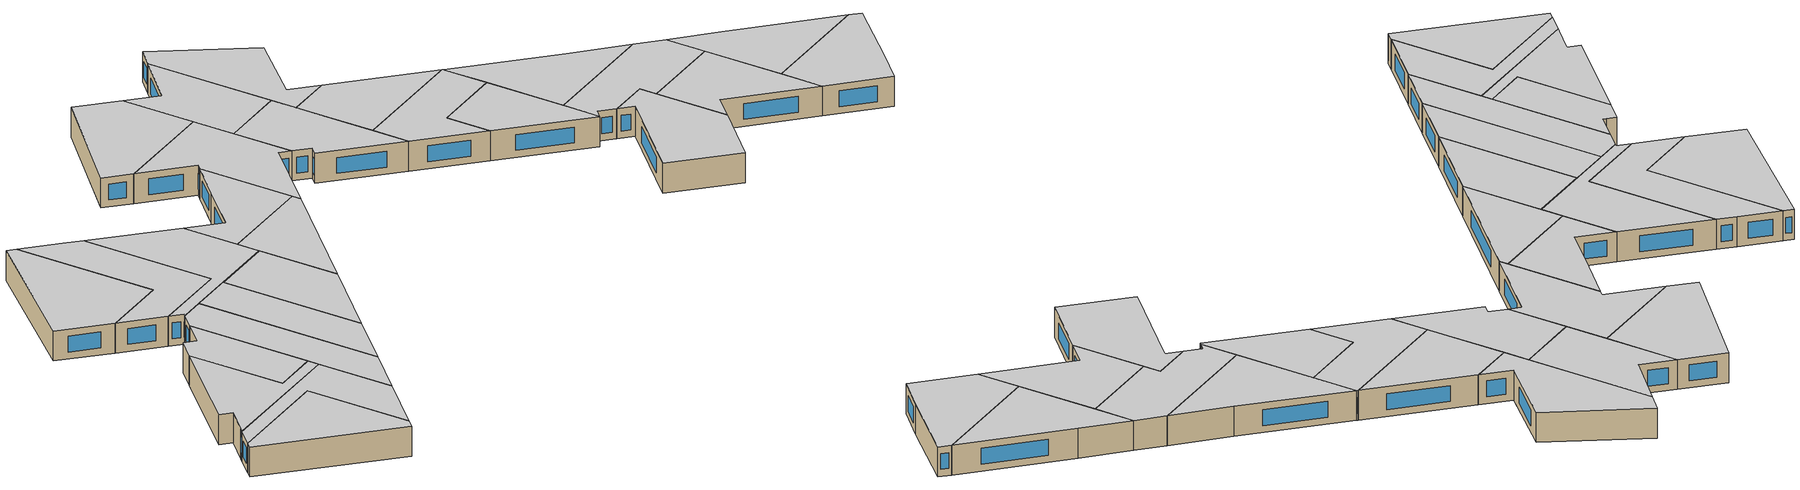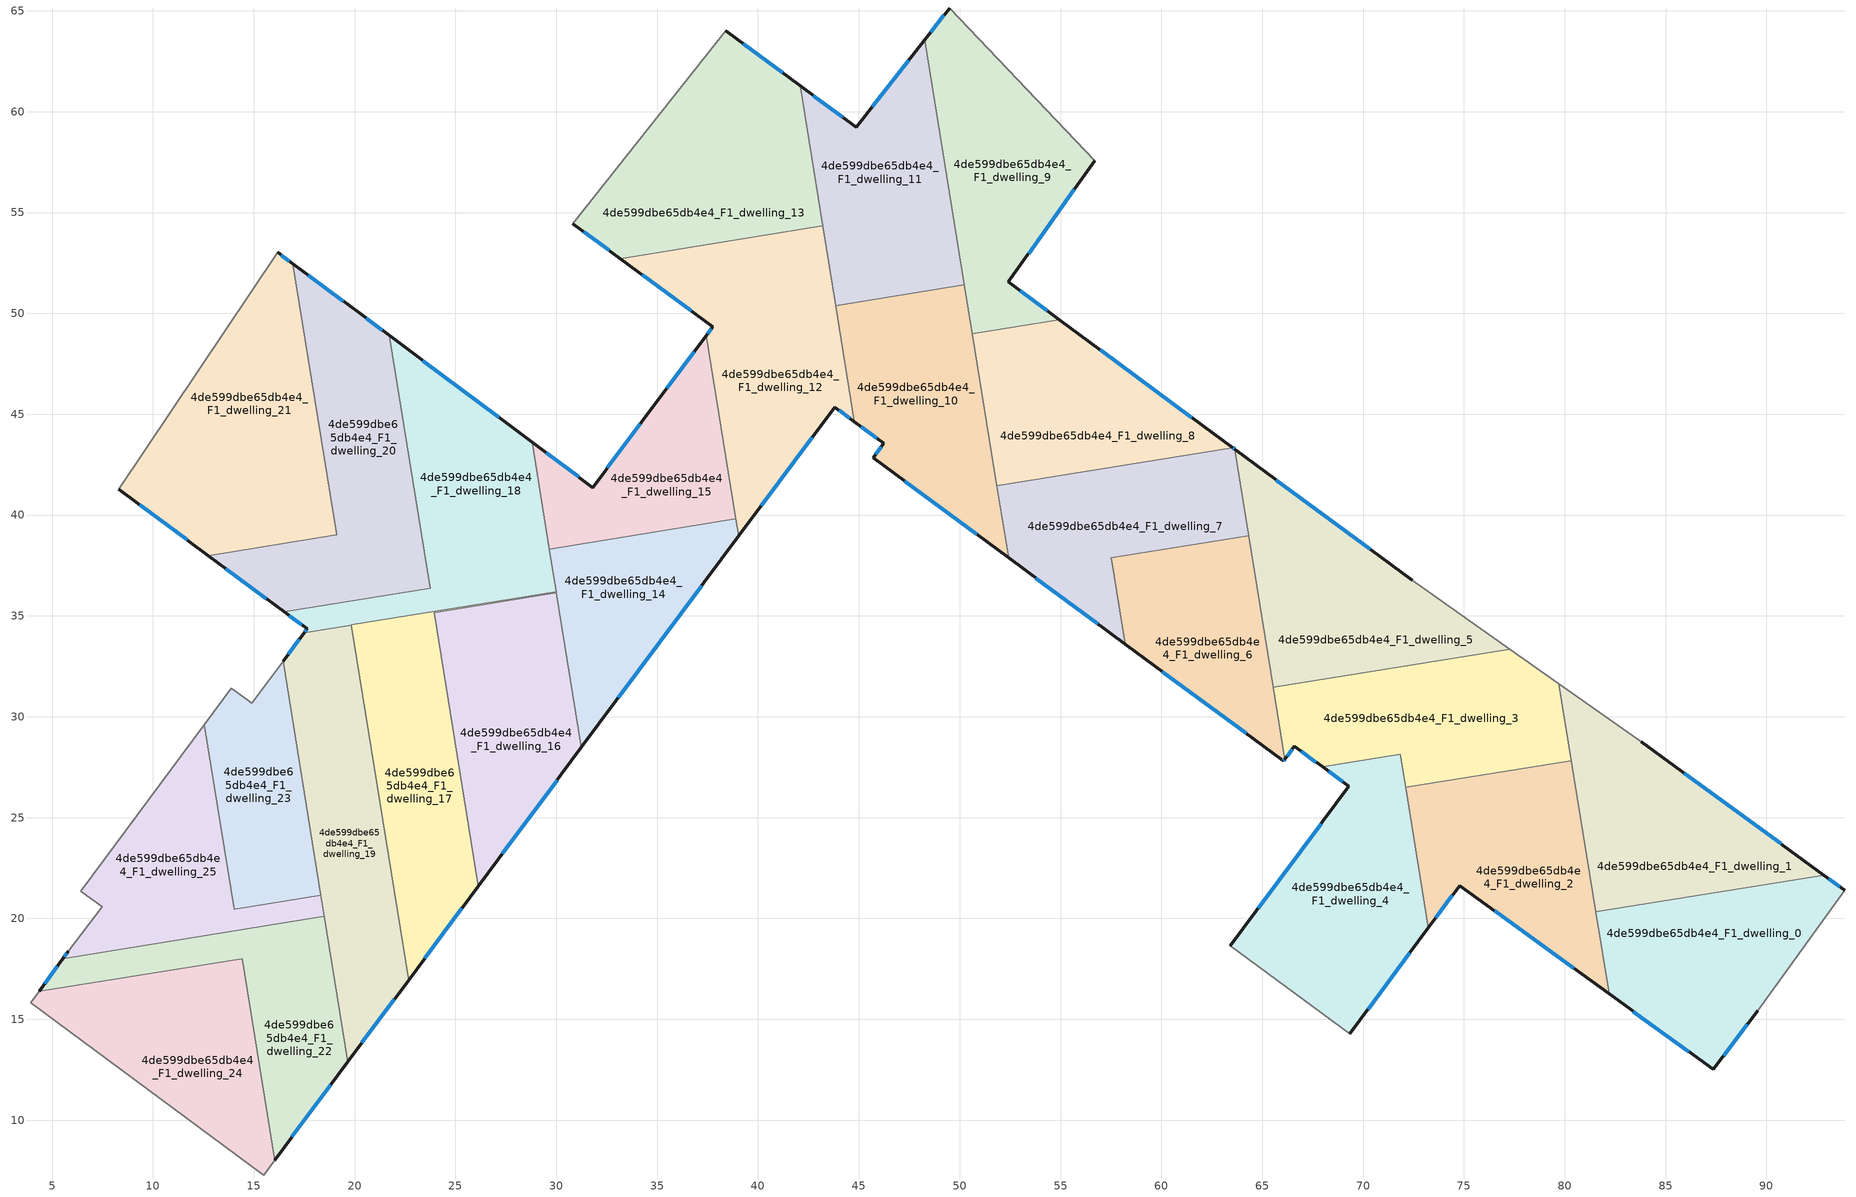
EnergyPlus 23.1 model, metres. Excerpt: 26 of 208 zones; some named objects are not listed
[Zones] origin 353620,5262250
4de599dbe65db4e4_F1_dwelling_0
 floor to 4de599dbe65db4e4_F0_dwelling_0 (EU_floor_Construction): 93.88,21.4 89.58,15.42 87.35,12.52 82.2,16.26 81.54,20.32 92.86,22.15 z3
 wall outside (EU_wall_Construction): 82.2,16.26 87.35,12.52 89.58,15.42 / 93.88,21.4 92.86,22.15 z3:6
 wall to 4de599dbe65db4e4_F1_dwelling_1 (EU_wall_Construction): 92.86,22.15 81.54,20.32 z3:6
 wall adiabatic (EU_wall_Construction): 89.58,15.42 93.88,21.4 z3:6
 wall to 4de599dbe65db4e4_F1_dwelling_2 (EU_wall_Construction): 81.54,20.32 82.2,16.26 z3:6
 window (EU_Window_Construction): 87.88,13.2 89.06,14.74 / 83.41,15.39 86.14,13.4 / 93.64,21.57 93.1,21.97 z3.7:5.3
 ceiling to 4de599dbe65db4e4_F2_dwelling_0 (EU_floor_Construction): 89.58,15.42 93.88,21.4 92.86,22.15 81.54,20.32 82.2,16.26 87.35,12.52 z6
4de599dbe65db4e4_F1_dwelling_1
 floor to 4de599dbe65db4e4_F0_dwelling_1 (EU_floor_Construction): 92.86,22.15 81.54,20.32 79.72,31.63 83.79,28.76 z3
 wall outside (EU_wall_Construction): 92.86,22.15 83.79,28.76 z3:6
 wall adiabatic (EU_wall_Construction): 83.79,28.76 79.72,31.63 z3:6
 wall to 4de599dbe65db4e4_F1_dwelling_3 (EU_wall_Construction): 79.71,31.63 80.33,27.82 z3:6
 wall to 4de599dbe65db4e4_F1_dwelling_2 (EU_wall_Construction): 80.33,27.82 81.54,20.32 z3:6
 window (EU_Window_Construction): 90.73,23.7 85.92,27.21 z3.7:5.3
 ceiling to 4de599dbe65db4e4_F2_dwelling_1 (EU_floor_Construction): 92.86,22.15 83.79,28.76 79.72,31.63 81.54,20.32 z6
4de599dbe65db4e4_F1_dwelling_10
 floor to 4de599dbe65db4e4_F0_dwelling_10 (EU_floor_Construction): 50.24,51.41 52.42,37.88 45.71,42.84 46.24,43.56 44.77,44.64 43.85,50.38 z3
 wall outside (EU_wall_Construction): 44.77,44.64 46.24,43.56 45.71,42.84 52.42,37.88 z3:6
 wall to 4de599dbe65db4e4_F1_dwelling_11 (EU_wall_Construction): 50.24,51.41 43.85,50.38 z3:6
 wall to 4de599dbe65db4e4_F1_dwelling_8 (EU_wall_Construction): 51.84,41.46 50.63,48.99 z3:6
 wall to 4de599dbe65db4e4_F1_dwelling_12 (EU_wall_Construction): 43.85,50.38 44.77,44.64 z3:6
 wall to 4de599dbe65db4e4_F1_dwelling_7 (EU_wall_Construction): 52.42,37.88 51.84,41.46 z3:6
 wall to 4de599dbe65db4e4_F1_dwelling_9 (EU_wall_Construction): 50.63,48.99 50.24,51.41 z3:6
 window (EU_Window_Construction): 47.28,41.68 50.84,39.05 / 46.11,43.39 45.83,43.01 / 45.12,44.39 45.89,43.82 z3.7:5.3
 ceiling to 4de599dbe65db4e4_F2_dwelling_10 (EU_floor_Construction): 52.42,37.88 50.24,51.41 43.85,50.38 44.77,44.64 46.24,43.56 45.71,42.84 z6
4de599dbe65db4e4_F1_dwelling_11
 floor to 4de599dbe65db4e4_F0_dwelling_11 (EU_floor_Construction): 48.27,63.58 50.24,51.41 43.85,50.38 42.09,61.28 44.86,59.23 z3
 wall outside (EU_wall_Construction): 48.27,63.58 44.86,59.23 42.09,61.28 z3:6
 wall to 4de599dbe65db4e4_F1_dwelling_9 (EU_wall_Construction): 50.24,51.41 48.27,63.58 z3:6
 wall to 4de599dbe65db4e4_F1_dwelling_13 (EU_wall_Construction): 42.09,61.28 43.21,54.34 z3:6
 wall to 4de599dbe65db4e4_F1_dwelling_12 (EU_wall_Construction): 43.21,54.34 43.85,50.38 z3:6
 window (EU_Window_Construction): 47.47,62.56 45.67,60.25 / 44.21,59.71 42.74,60.8 z3.7:5.3
 ceiling to 4de599dbe65db4e4_F2_dwelling_11 (EU_floor_Construction): 50.24,51.41 48.27,63.58 44.86,59.23 42.09,61.28 43.85,50.38 z6
4de599dbe65db4e4_F1_dwelling_12
 floor to 4de599dbe65db4e4_F0_dwelling_12 (EU_floor_Construction): 43.21,54.34 44.77,44.64 43.79,45.36 39.04,38.96 37.44,48.9 37.77,49.33 33.17,52.72 z3
 wall outside (EU_wall_Construction): 33.17,52.72 37.77,49.33 37.44,48.9 / 39.04,38.96 43.79,45.36 44.77,44.64 z3:6
 wall to 4de599dbe65db4e4_F1_dwelling_13 (EU_wall_Construction): 43.21,54.34 33.17,52.72 z3:6
 wall to 4de599dbe65db4e4_F1_dwelling_15 (EU_wall_Construction): 37.44,48.9 38.91,39.81 z3:6
 wall to 4de599dbe65db4e4_F1_dwelling_14 (EU_wall_Construction): 38.91,39.81 39.04,38.96 z3:6
 window (EU_Window_Construction): 37.69,49.23 37.52,49 / 34.25,51.93 36.69,50.13 / 44.02,45.19 44.54,44.81 / 40.16,40.47 42.68,43.86 z3.7:5.3
 ceiling to 4de599dbe65db4e4_F2_dwelling_12 (EU_floor_Construction): 44.77,44.64 43.21,54.34 33.17,52.72 37.77,49.33 37.44,48.9 39.04,38.96 43.79,45.36 z6
4de599dbe65db4e4_F1_dwelling_13
 floor to 4de599dbe65db4e4_F0_dwelling_13 (EU_floor_Construction): 42.09,61.28 43.21,54.34 33.17,52.72 30.82,54.46 38.4,64.01 z3
 wall outside (EU_wall_Construction): 42.09,61.28 38.4,64.01 / 30.82,54.46 33.17,52.72 z3:6
 wall adiabatic (EU_wall_Construction): 38.4,64.01 30.82,54.46 z3:6
 window (EU_Window_Construction): 41.22,61.92 39.26,63.37 / 31.37,54.05 32.62,53.13 z3.7:5.3
 ceiling to 4de599dbe65db4e4_F2_dwelling_13 (EU_floor_Construction): 43.21,54.34 42.09,61.28 38.4,64.01 30.82,54.46 33.17,52.72 z6
4de599dbe65db4e4_F1_dwelling_14
 floor to 4de599dbe65db4e4_F0_dwelling_14 (EU_floor_Construction): 38.91,39.81 39.04,38.96 31.25,28.48 29.66,38.31 z3
 wall outside (EU_wall_Construction): 31.25,28.48 39.04,38.96 z3:6
 wall to 4de599dbe65db4e4_F1_dwelling_15 (EU_wall_Construction): 38.91,39.81 29.66,38.31 z3:6
 wall to 4de599dbe65db4e4_F1_dwelling_16 (EU_wall_Construction): 30.01,36.14 31.25,28.48 z3:6
 wall to 4de599dbe65db4e4_F1_dwelling_17 (EU_wall_Construction): 30,36.2 30.01,36.14 z3:6
 wall to 4de599dbe65db4e4_F1_dwelling_18 (EU_wall_Construction): 29.66,38.31 30,36.2 z3:6
 window (EU_Window_Construction): 33.08,30.94 37.21,36.5 z3.7:5.3
 ceiling to 4de599dbe65db4e4_F2_dwelling_14 (EU_floor_Construction): 31.25,28.48 39.04,38.96 38.91,39.81 29.66,38.31 z6
4de599dbe65db4e4_F1_dwelling_15
 floor to 4de599dbe65db4e4_F0_dwelling_15 (EU_floor_Construction): 37.44,48.9 38.91,39.81 29.66,38.31 28.8,43.61 31.81,41.37 34.88,45.49 z3
 wall outside (EU_wall_Construction): 37.44,48.9 34.88,45.49 31.81,41.37 28.8,43.61 z3:6
 wall to 4de599dbe65db4e4_F1_dwelling_18 (EU_wall_Construction): 28.8,43.61 29.66,38.31 z3:6
 window (EU_Window_Construction): 31.1,41.89 29.51,43.09 / 34.16,44.52 32.53,42.34 / 36.84,48.1 35.48,46.29 z3.7:5.3
 ceiling to 4de599dbe65db4e4_F2_dwelling_15 (EU_floor_Construction): 38.91,39.81 37.44,48.9 34.88,45.49 31.81,41.37 28.8,43.61 29.66,38.31 z6
4de599dbe65db4e4_F1_dwelling_16
 floor to 4de599dbe65db4e4_F0_dwelling_16 (EU_floor_Construction): 30.01,36.14 31.25,28.48 26.13,21.6 23.94,35.16 z3
 wall outside (EU_wall_Construction): 26.13,21.6 31.25,28.48 z3:6
 wall to 4de599dbe65db4e4_F1_dwelling_17 (EU_wall_Construction): 30.01,36.14 23.94,35.16 26.13,21.6 z3:6
 window (EU_Window_Construction): 27.33,23.21 30.04,26.86 z3.7:5.3
 ceiling to 4de599dbe65db4e4_F2_dwelling_16 (EU_floor_Construction): 26.13,21.6 31.25,28.48 30.01,36.14 23.94,35.16 z6
4de599dbe65db4e4_F1_dwelling_17
 floor to 4de599dbe65db4e4_F0_dwelling_17 (EU_floor_Construction): 30,36.2 30.01,36.14 23.94,35.16 26.13,21.6 22.67,16.95 19.83,34.56 z3
 wall outside (EU_wall_Construction): 22.67,16.95 26.13,21.6 z3:6
 wall to 4de599dbe65db4e4_F1_dwelling_18 (EU_wall_Construction): 30,36.2 19.83,34.56 z3:6
 wall to 4de599dbe65db4e4_F1_dwelling_19 (EU_wall_Construction): 19.83,34.55 22.67,16.95 z3:6
 window (EU_Window_Construction): 23.48,18.04 25.32,20.5 z3.7:5.3
 ceiling to 4de599dbe65db4e4_F2_dwelling_17 (EU_floor_Construction): 26.13,21.6 23.94,35.16 30.01,36.14 30,36.2 19.83,34.56 22.67,16.95 z6
4de599dbe65db4e4_F1_dwelling_18
 floor to 4de599dbe65db4e4_F0_dwelling_18 (EU_floor_Construction): 28.8,43.61 30,36.2 19.83,34.56 17.5,34.17 17.64,34.36 16.5,35.21 23.74,36.38 21.72,48.91 z3
 wall outside (EU_wall_Construction): 28.8,43.61 21.72,48.91 / 16.5,35.21 17.64,34.36 17.5,34.17 z3:6
 wall to 4de599dbe65db4e4_F1_dwelling_20 (EU_wall_Construction): 21.72,48.91 23.74,36.38 16.5,35.21 z3:6
 wall to 4de599dbe65db4e4_F1_dwelling_19 (EU_wall_Construction): 17.5,34.17 19.83,34.55 z3:6
 window (EU_Window_Construction): 27.14,44.86 23.38,47.66 / 17.61,34.32 17.54,34.22 / 16.77,35.01 17.37,34.56 z3.7:5.3
 ceiling to 4de599dbe65db4e4_F2_dwelling_18 (EU_floor_Construction): 30,36.2 28.8,43.61 21.72,48.91 23.74,36.38 16.5,35.21 17.64,34.36 17.5,34.17 19.83,34.56 z6
4de599dbe65db4e4_F1_dwelling_19
 floor to 4de599dbe65db4e4_F0_dwelling_19 (EU_floor_Construction): 19.83,34.55 22.67,16.95 19.66,12.89 16.45,32.76 17.5,34.17 z3
 wall outside (EU_wall_Construction): 17.5,34.17 16.45,32.76 / 19.66,12.89 22.67,16.95 z3:6
 wall to 4de599dbe65db4e4_F1_dwelling_23 (EU_wall_Construction): 16.45,32.76 18.33,21.14 z3:6
 wall to 4de599dbe65db4e4_F1_dwelling_22 (EU_wall_Construction): 18.49,20.1 19.66,12.89 z3:6
 wall to 4de599dbe65db4e4_F1_dwelling_25 (EU_wall_Construction): 18.33,21.14 18.49,20.1 z3:6
 window (EU_Window_Construction): 17.26,33.84 16.7,33.09 / 20.37,13.84 21.97,15.99 z3.7:5.3
 ceiling to 4de599dbe65db4e4_F2_dwelling_19 (EU_floor_Construction): 19.66,12.89 22.67,16.95 19.83,34.55 17.5,34.17 16.45,32.76 z6
4de599dbe65db4e4_F1_dwelling_2
 floor to 4de599dbe65db4e4_F0_dwelling_2 (EU_floor_Construction): 80.33,27.82 82.2,16.26 74.8,21.63 73.24,19.53 72.12,26.49 z3
 wall outside (EU_wall_Construction): 73.24,19.53 74.8,21.63 82.2,16.26 z3:6
 wall to 4de599dbe65db4e4_F1_dwelling_3 (EU_wall_Construction): 80.33,27.82 72.12,26.49 z3:6
 wall to 4de599dbe65db4e4_F1_dwelling_4 (EU_wall_Construction): 72.12,26.49 73.24,19.53 z3:6
 window (EU_Window_Construction): 73.61,20.03 74.43,21.14 / 76.54,20.37 80.46,17.53 z3.7:5.3
 ceiling to 4de599dbe65db4e4_F2_dwelling_2 (EU_floor_Construction): 82.2,16.26 80.33,27.82 72.12,26.49 73.24,19.53 74.8,21.63 z6
4de599dbe65db4e4_F1_dwelling_20
 floor to 4de599dbe65db4e4_F0_dwelling_20 (EU_floor_Construction): 21.72,48.91 23.74,36.38 16.5,35.21 12.74,38 19.11,39.02 16.94,52.46 20.22,50.03 z3
 wall outside (EU_wall_Construction): 12.74,38 16.5,35.21 / 21.72,48.91 20.22,50.03 16.94,52.46 z3:6
 wall to 4de599dbe65db4e4_F1_dwelling_21 (EU_wall_Construction): 16.94,52.46 19.11,39.02 12.74,38 z3:6
 window (EU_Window_Construction): 13.62,37.34 15.62,35.86 / 19.45,50.6 17.71,51.89 / 21.37,49.17 20.57,49.77 z3.7:5.3
 ceiling to 4de599dbe65db4e4_F2_dwelling_20 (EU_floor_Construction): 23.74,36.38 21.72,48.91 20.22,50.03 16.94,52.46 19.11,39.02 12.74,38 16.5,35.21 z6
4de599dbe65db4e4_F1_dwelling_21
 floor to 4de599dbe65db4e4_F0_dwelling_21 (EU_floor_Construction): 16.94,52.46 19.11,39.02 12.74,38 8.31,41.28 16.19,53.02 z3
 wall outside (EU_wall_Construction): 8.31,41.28 12.74,38 / 16.94,52.46 16.19,53.02 z3:6
 wall adiabatic (EU_wall_Construction): 16.19,53.02 8.31,41.28 z3:6
 window (EU_Window_Construction): 9.35,40.51 11.7,38.77 / 16.76,52.6 16.36,52.89 z3.7:5.3
 ceiling to 4de599dbe65db4e4_F2_dwelling_21 (EU_floor_Construction): 19.11,39.02 16.94,52.46 16.19,53.02 8.31,41.28 12.74,38 z6
4de599dbe65db4e4_F1_dwelling_22
 floor to 4de599dbe65db4e4_F0_dwelling_22 (EU_floor_Construction): 18.49,20.1 19.66,12.89 16.04,8.02 14.43,18.01 4.35,16.38 5.53,18.01 z3
 wall outside (EU_wall_Construction): 5.53,18.01 4.35,16.38 / 16.04,8.02 19.66,12.89 z3:6
 wall to 4de599dbe65db4e4_F1_dwelling_24 (EU_wall_Construction): 4.35,16.38 14.43,18.01 16.04,8.02 z3:6
 wall to 4de599dbe65db4e4_F1_dwelling_25 (EU_wall_Construction): 18.49,20.1 5.53,18.01 z3:6
 window (EU_Window_Construction): 5.25,17.62 4.63,16.76 / 16.89,9.17 18.81,11.75 z3.7:5.3
 ceiling to 4de599dbe65db4e4_F2_dwelling_22 (EU_floor_Construction): 16.04,8.02 19.66,12.89 18.49,20.1 5.53,18.01 4.35,16.38 14.43,18.01 z6
4de599dbe65db4e4_F1_dwelling_23
 floor to 4de599dbe65db4e4_F0_dwelling_23 (EU_floor_Construction): 16.45,32.76 18.33,21.14 14.03,20.45 12.55,29.61 13.89,31.41 14.67,30.84 14.9,30.67 z3
 wall to 4de599dbe65db4e4_F1_dwelling_25 (EU_wall_Construction): 12.55,29.61 14.03,20.45 18.33,21.14 z3:6
 wall adiabatic (EU_wall_Construction): 16.45,32.76 14.9,30.67 14.67,30.84 13.89,31.41 12.55,29.61 z3:6
 ceiling to 4de599dbe65db4e4_F2_dwelling_23 (EU_floor_Construction): 18.33,21.14 16.45,32.76 14.9,30.67 14.67,30.84 13.89,31.41 12.55,29.61 14.03,20.45 z6
4de599dbe65db4e4_F1_dwelling_24
 floor to 4de599dbe65db4e4_F0_dwelling_24 (EU_floor_Construction): 14.43,18.01 16.04,8.02 15.49,7.28 3.94,15.82 4.35,16.38 z3
 wall adiabatic (EU_wall_Construction): 4.35,16.38 3.94,15.82 15.49,7.28 16.04,8.02 z3:6
 ceiling to 4de599dbe65db4e4_F2_dwelling_24 (EU_floor_Construction): 15.49,7.28 16.04,8.02 14.43,18.01 4.35,16.38 3.94,15.82 z6
4de599dbe65db4e4_F1_dwelling_25
 floor to 4de599dbe65db4e4_F0_dwelling_25 (EU_floor_Construction): 12.55,29.61 14.03,20.45 18.33,21.14 18.49,20.1 5.53,18.01 5.79,18.37 7.48,20.57 6.42,21.34 z3
 wall outside (EU_wall_Construction): 5.79,18.37 5.53,18.01 z3:6
 wall adiabatic (EU_wall_Construction): 12.55,29.61 6.42,21.34 7.48,20.57 5.79,18.37 z3:6
 window (EU_Window_Construction): 5.73,18.28 5.59,18.09 z3.7:5.3
 ceiling to 4de599dbe65db4e4_F2_dwelling_25 (EU_floor_Construction): 18.49,20.1 18.33,21.14 14.03,20.45 12.55,29.61 6.42,21.34 7.48,20.57 5.79,18.37 5.53,18.01 z6
4de599dbe65db4e4_F1_dwelling_3
 floor to 4de599dbe65db4e4_F0_dwelling_3 (EU_floor_Construction): 79.72,31.63 80.33,27.82 72.12,26.49 71.85,28.14 67.99,27.52 66.6,28.54 66.12,27.9 65.54,31.46 77.28,33.35 z3
 wall outside (EU_wall_Construction): 66.12,27.9 66.6,28.54 67.99,27.52 z3:6
 wall adiabatic (EU_wall_Construction): 79.72,31.63 77.28,33.35 z3:6
 wall to 4de599dbe65db4e4_F1_dwelling_4 (EU_wall_Construction): 67.99,27.52 71.85,28.14 72.12,26.49 z3:6
 wall to 4de599dbe65db4e4_F1_dwelling_5 (EU_wall_Construction): 77.28,33.35 65.54,31.46 z3:6
 wall to 4de599dbe65db4e4_F1_dwelling_6 (EU_wall_Construction): 65.55,31.46 66.12,27.9 z3:6
 window (EU_Window_Construction): 66.93,28.3 67.67,27.76 / 66.23,28.05 66.49,28.39 z3.7:5.3
 ceiling to 4de599dbe65db4e4_F2_dwelling_3 (EU_floor_Construction): 80.33,27.82 79.72,31.63 77.28,33.35 65.54,31.46 66.12,27.9 66.6,28.54 67.99,27.52 71.85,28.14 72.12,26.49 z6
4de599dbe65db4e4_F1_dwelling_4
 floor to 4de599dbe65db4e4_F0_dwelling_4 (EU_floor_Construction): 71.85,28.14 73.24,19.53 69.33,14.27 63.42,18.64 69.3,26.55 67.99,27.52 z3
 wall outside (EU_wall_Construction): 67.99,27.52 69.3,26.55 63.42,18.64 / 69.33,14.27 73.24,19.53 z3:6
 wall adiabatic (EU_wall_Construction): 63.42,18.64 69.33,14.27 z3:6
 window (EU_Window_Construction): 67.92,24.69 64.8,20.49 / 68.3,27.29 68.99,26.78 / 70.25,15.51 72.32,18.3 z3.7:5.3
 ceiling to 4de599dbe65db4e4_F2_dwelling_4 (EU_floor_Construction): 69.33,14.27 73.24,19.53 71.85,28.14 67.99,27.52 69.3,26.55 63.42,18.64 z6
4de599dbe65db4e4_F1_dwelling_5
 floor to 4de599dbe65db4e4_F0_dwelling_5 (EU_floor_Construction): 72.43,36.77 77.28,33.35 65.54,31.46 63.64,43.26 z3
 wall outside (EU_wall_Construction): 72.43,36.77 63.64,43.26 z3:6
 wall adiabatic (EU_wall_Construction): 77.28,33.35 72.43,36.77 z3:6
 wall to 4de599dbe65db4e4_F1_dwelling_7 (EU_wall_Construction): 63.64,43.26 64.33,38.98 z3:6
 wall to 4de599dbe65db4e4_F1_dwelling_6 (EU_wall_Construction): 64.33,38.98 65.55,31.46 z3:6
 window (EU_Window_Construction): 70.37,38.3 65.7,41.74 z3.7:5.3
 ceiling to 4de599dbe65db4e4_F2_dwelling_5 (EU_floor_Construction): 77.28,33.35 72.43,36.77 63.64,43.26 65.54,31.46 z6
4de599dbe65db4e4_F1_dwelling_6
 floor to 4de599dbe65db4e4_F0_dwelling_6 (EU_floor_Construction): 64.33,38.98 66.12,27.9 66.05,27.81 58.22,33.6 57.52,37.88 z3
 wall outside (EU_wall_Construction): 58.22,33.6 66.05,27.81 66.12,27.9 z3:6
 wall to 4de599dbe65db4e4_F1_dwelling_7 (EU_wall_Construction): 64.33,38.98 57.52,37.88 58.22,33.6 z3:6
 window (EU_Window_Construction): 66.07,27.83 66.1,27.88 / 60.06,32.24 64.21,29.17 z3.7:5.3
 ceiling to 4de599dbe65db4e4_F2_dwelling_6 (EU_floor_Construction): 66.05,27.81 66.12,27.9 64.33,38.98 57.52,37.88 58.22,33.6 z6
4de599dbe65db4e4_F1_dwelling_7
 floor to 4de599dbe65db4e4_F0_dwelling_7 (EU_floor_Construction): 63.64,43.26 64.33,38.98 57.52,37.88 58.22,33.6 52.42,37.88 51.84,41.46 63.53,43.35 z3
 wall outside (EU_wall_Construction): 52.42,37.88 58.22,33.6 / 63.64,43.26 63.53,43.35 z3:6
 wall to 4de599dbe65db4e4_F1_dwelling_8 (EU_wall_Construction): 63.53,43.35 51.84,41.46 z3:6
 window (EU_Window_Construction): 53.78,36.88 56.85,34.61 / 63.61,43.28 63.55,43.33 z3.7:5.3
 ceiling to 4de599dbe65db4e4_F2_dwelling_7 (EU_floor_Construction): 64.33,38.98 63.64,43.26 63.53,43.35 51.84,41.46 52.42,37.88 58.22,33.6 57.52,37.88 z6
4de599dbe65db4e4_F1_dwelling_8
 floor to 4de599dbe65db4e4_F0_dwelling_8 (EU_floor_Construction): 63.53,43.35 51.84,41.46 50.63,48.99 54.94,49.69 z3
 wall outside (EU_wall_Construction): 63.53,43.35 54.94,49.69 z3:6
 wall to 4de599dbe65db4e4_F1_dwelling_9 (EU_wall_Construction): 54.94,49.69 50.63,48.99 z3:6
 window (EU_Window_Construction): 61.51,44.83 56.96,48.2 z3.7:5.3
 ceiling to 4de599dbe65db4e4_F2_dwelling_8 (EU_floor_Construction): 63.53,43.35 54.94,49.69 50.63,48.99 51.84,41.46 z6
4de599dbe65db4e4_F1_dwelling_9
 floor to 4de599dbe65db4e4_F0_dwelling_9 (EU_floor_Construction): 49.5,65.14 56.7,57.56 52.41,51.56 54.94,49.69 50.63,48.99 48.27,63.58 z3
 wall outside (EU_wall_Construction): 49.5,65.14 48.27,63.58 / 54.94,49.69 52.41,51.56 56.7,57.56 z3:6
 wall adiabatic (EU_wall_Construction): 56.7,57.56 49.5,65.14 z3:6
 window (EU_Window_Construction): 49.21,64.77 48.56,63.94 / 53.41,52.97 55.69,56.15 / 54.35,50.13 53,51.12 z3.7:5.3
 ceiling to 4de599dbe65db4e4_F2_dwelling_9 (EU_floor_Construction): 54.94,49.69 52.41,51.56 56.7,57.56 49.5,65.14 48.27,63.58 50.63,48.99 z6
[Building]
EU S2 Campaign: North Axis=0; Terrain=City; Solar Distribution=FullExterior
[Site:Location]
Budapest.Ferenc.Liszt.Intl.AP: Latitude=47.437; Longitude=19.256; Time Zone=1; Elevation=185
[SizingPeriod:WeatherFileDays]
AnnualSizingPeriod: Begin Month=1; Begin Day of Month=1; End Month=12; End Day of Month=31; Day of Week for Start Day=Monday; Use Weather File Daylight Saving Period=No; Use Weather File Rain and Snow Indicators=No
[MATERIAL]
EU_InternalMass_Material: Roughness=MediumRough; Thickness=0.1; Conductivity=1; Density=1800; Specific Heat=900; Thermal Absorptance=0.9; Solar Absorptance=0.7; Visible Absorptance=0.7
[MATERIAL:NOMASS] Roughness=MediumRough; Thermal Absorptance=0.9; Solar Absorptance=0.7; Visible Absorptance=0.7
Name | Thermal Resistance
EU_wall_NoMass | 0.832559
EU_floor_NoMass | 0.872794
[WINDOWMATERIAL:SIMPLEGLAZINGSYSTEM]
EU_Window_SimpleGlazing: UFactor=2.79869; Solar Heat Gain Coefficient=0.75; Visible Transmittance=0.75
[CONSTRUCTION]
EU_wall_Construction: EU_wall_NoMass
EU_floor_Construction: EU_floor_NoMass
EU_Window_Construction: EU_Window_SimpleGlazing
EU_InternalMass_Construction: EU_InternalMass_Material
[ZONE] Type=1; Multiplier=1; Ceiling Height=autocalculate; Floor Area=autocalculate; Part of Total Floor Area=Yes
Name | Volume
4de599dbe65db4e4_F1_dwelling_0 | 198.248
4de599dbe65db4e4_F1_dwelling_1 | 198.253
4de599dbe65db4e4_F1_dwelling_10 | 198.268
4de599dbe65db4e4_F1_dwelling_11 | 198.262
4de599dbe65db4e4_F1_dwelling_12 | 244.511
4de599dbe65db4e4_F1_dwelling_13 | 244.516
4de599dbe65db4e4_F1_dwelling_14 | 151.973
4de599dbe65db4e4_F1_dwelling_15 | 151.991
4de599dbe65db4e4_F1_dwelling_16 | 198.276
4de599dbe65db4e4_F1_dwelling_17 | 198.269
4de599dbe65db4e4_F1_dwelling_18 | 220.944
4de599dbe65db4e4_F1_dwelling_19 | 210.588
4de599dbe65db4e4_F1_dwelling_2 | 198.22
4de599dbe65db4e4_F1_dwelling_20 | 233.291
4de599dbe65db4e4_F1_dwelling_21 | 268.408
4de599dbe65db4e4_F1_dwelling_22 | 163.166
4de599dbe65db4e4_F1_dwelling_23 | 136.612
4de599dbe65db4e4_F1_dwelling_24 | 189.717
4de599dbe65db4e4_F1_dwelling_25 | 163.181
4de599dbe65db4e4_F1_dwelling_3 | 211.094
4de599dbe65db4e4_F1_dwelling_4 | 223.922
4de599dbe65db4e4_F1_dwelling_5 | 211.08
4de599dbe65db4e4_F1_dwelling_6 | 162.601
4de599dbe65db4e4_F1_dwelling_7 | 185.4
4de599dbe65db4e4_F1_dwelling_8 | 185.405
4de599dbe65db4e4_F1_dwelling_9 | 208.252
[INTERNALMASS] Construction=EU_InternalMass_Construction
Name | Zone or ZoneList | Surface Area
4de599dbe65db4e4_F1_dwelling_0_EU_InternalMass | 4de599dbe65db4e4_F1_dwelling_0 | 66.0822
4de599dbe65db4e4_F1_dwelling_1_EU_InternalMass | 4de599dbe65db4e4_F1_dwelling_1 | 66.0841
4de599dbe65db4e4_F1_dwelling_2_EU_InternalMass | 4de599dbe65db4e4_F1_dwelling_2 | 66.0762
4de599dbe65db4e4_F1_dwelling_3_EU_InternalMass | 4de599dbe65db4e4_F1_dwelling_3 | 70.3649
4de599dbe65db4e4_F1_dwelling_4_EU_InternalMass | 4de599dbe65db4e4_F1_dwelling_4 | 74.6411
4de599dbe65db4e4_F1_dwelling_5_EU_InternalMass | 4de599dbe65db4e4_F1_dwelling_5 | 70.3613
4de599dbe65db4e4_F1_dwelling_6_EU_InternalMass | 4de599dbe65db4e4_F1_dwelling_6 | 54.203
4de599dbe65db4e4_F1_dwelling_7_EU_InternalMass | 4de599dbe65db4e4_F1_dwelling_7 | 61.8
4de599dbe65db4e4_F1_dwelling_8_EU_InternalMass | 4de599dbe65db4e4_F1_dwelling_8 | 61.8007
4de599dbe65db4e4_F1_dwelling_9_EU_InternalMass | 4de599dbe65db4e4_F1_dwelling_9 | 69.4161
4de599dbe65db4e4_F1_dwelling_10_EU_InternalMass | 4de599dbe65db4e4_F1_dwelling_10 | 66.0897
4de599dbe65db4e4_F1_dwelling_11_EU_InternalMass | 4de599dbe65db4e4_F1_dwelling_11 | 66.0867
4de599dbe65db4e4_F1_dwelling_12_EU_InternalMass | 4de599dbe65db4e4_F1_dwelling_12 | 81.5011
4de599dbe65db4e4_F1_dwelling_13_EU_InternalMass | 4de599dbe65db4e4_F1_dwelling_13 | 81.5065
4de599dbe65db4e4_F1_dwelling_14_EU_InternalMass | 4de599dbe65db4e4_F1_dwelling_14 | 50.6554
4de599dbe65db4e4_F1_dwelling_15_EU_InternalMass | 4de599dbe65db4e4_F1_dwelling_15 | 50.6641
4de599dbe65db4e4_F1_dwelling_16_EU_InternalMass | 4de599dbe65db4e4_F1_dwelling_16 | 66.0944
4de599dbe65db4e4_F1_dwelling_17_EU_InternalMass | 4de599dbe65db4e4_F1_dwelling_17 | 66.0895
4de599dbe65db4e4_F1_dwelling_18_EU_InternalMass | 4de599dbe65db4e4_F1_dwelling_18 | 73.6575
4de599dbe65db4e4_F1_dwelling_19_EU_InternalMass | 4de599dbe65db4e4_F1_dwelling_19 | 70.2058
4de599dbe65db4e4_F1_dwelling_20_EU_InternalMass | 4de599dbe65db4e4_F1_dwelling_20 | 77.7632
4de599dbe65db4e4_F1_dwelling_21_EU_InternalMass | 4de599dbe65db4e4_F1_dwelling_21 | 89.4712
4de599dbe65db4e4_F1_dwelling_22_EU_InternalMass | 4de599dbe65db4e4_F1_dwelling_22 | 54.3878
4de599dbe65db4e4_F1_dwelling_23_EU_InternalMass | 4de599dbe65db4e4_F1_dwelling_23 | 45.5378
4de599dbe65db4e4_F1_dwelling_24_EU_InternalMass | 4de599dbe65db4e4_F1_dwelling_24 | 63.24
4de599dbe65db4e4_F1_dwelling_25_EU_InternalMass | 4de599dbe65db4e4_F1_dwelling_25 | 54.3948
[OTHEREQUIPMENT] Fuel Type=Electricity; Design Level Calculation Method=Watts/Area; Power per Zone Floor Area=1; Fraction Latent=0; Fraction Radiant=0; Fraction Lost=0; Carbon Dioxide Generation Rate=0; EndUse Subcategory=EU_Step8_InternalGains
Name | Zone or ZoneList or Space or SpaceList | Schedule
EU_Step8_InternalGain_4de599dbe65db4e4_F1_dwelling_0_f000 | 4de599dbe65db4e4_F1_dwelling_0 | EU_Step8_GainSchedule_4de599dbe65db4e4_F1_dwelling_0_f000
EU_Step8_InternalGain_4de599dbe65db4e4_F1_dwelling_1_f000 | 4de599dbe65db4e4_F1_dwelling_1 | EU_Step8_GainSchedule_4de599dbe65db4e4_F1_dwelling_1_f000
EU_Step8_InternalGain_4de599dbe65db4e4_F1_dwelling_2_f000 | 4de599dbe65db4e4_F1_dwelling_2 | EU_Step8_GainSchedule_4de599dbe65db4e4_F1_dwelling_2_f000
EU_Step8_InternalGain_4de599dbe65db4e4_F1_dwelling_3_f000 | 4de599dbe65db4e4_F1_dwelling_3 | EU_Step8_GainSchedule_4de599dbe65db4e4_F1_dwelling_3_f000
EU_Step8_InternalGain_4de599dbe65db4e4_F1_dwelling_4_f000 | 4de599dbe65db4e4_F1_dwelling_4 | EU_Step8_GainSchedule_4de599dbe65db4e4_F1_dwelling_4_f000
EU_Step8_InternalGain_4de599dbe65db4e4_F1_dwelling_5_f000 | 4de599dbe65db4e4_F1_dwelling_5 | EU_Step8_GainSchedule_4de599dbe65db4e4_F1_dwelling_5_f000
EU_Step8_InternalGain_4de599dbe65db4e4_F1_dwelling_6_f000 | 4de599dbe65db4e4_F1_dwelling_6 | EU_Step8_GainSchedule_4de599dbe65db4e4_F1_dwelling_6_f000
EU_Step8_InternalGain_4de599dbe65db4e4_F1_dwelling_7_f000 | 4de599dbe65db4e4_F1_dwelling_7 | EU_Step8_GainSchedule_4de599dbe65db4e4_F1_dwelling_7_f000
EU_Step8_InternalGain_4de599dbe65db4e4_F1_dwelling_8_f000 | 4de599dbe65db4e4_F1_dwelling_8 | EU_Step8_GainSchedule_4de599dbe65db4e4_F1_dwelling_8_f000
EU_Step8_InternalGain_4de599dbe65db4e4_F1_dwelling_9_f000 | 4de599dbe65db4e4_F1_dwelling_9 | EU_Step8_GainSchedule_4de599dbe65db4e4_F1_dwelling_9_f000
EU_Step8_InternalGain_4de599dbe65db4e4_F1_dwelling_10_f000 | 4de599dbe65db4e4_F1_dwelling_10 | EU_Step8_GainSchedule_4de599dbe65db4e4_F1_dwelling_10_f000
EU_Step8_InternalGain_4de599dbe65db4e4_F1_dwelling_11_f000 | 4de599dbe65db4e4_F1_dwelling_11 | EU_Step8_GainSchedule_4de599dbe65db4e4_F1_dwelling_11_f000
EU_Step8_InternalGain_4de599dbe65db4e4_F1_dwelling_12_f000 | 4de599dbe65db4e4_F1_dwelling_12 | EU_Step8_GainSchedule_4de599dbe65db4e4_F1_dwelling_12_f000
EU_Step8_InternalGain_4de599dbe65db4e4_F1_dwelling_13_f000 | 4de599dbe65db4e4_F1_dwelling_13 | EU_Step8_GainSchedule_4de599dbe65db4e4_F1_dwelling_13_f000
EU_Step8_InternalGain_4de599dbe65db4e4_F1_dwelling_14_f000 | 4de599dbe65db4e4_F1_dwelling_14 | EU_Step8_GainSchedule_4de599dbe65db4e4_F1_dwelling_14_f000
EU_Step8_InternalGain_4de599dbe65db4e4_F1_dwelling_15_f000 | 4de599dbe65db4e4_F1_dwelling_15 | EU_Step8_GainSchedule_4de599dbe65db4e4_F1_dwelling_15_f000
EU_Step8_InternalGain_4de599dbe65db4e4_F1_dwelling_16_f000 | 4de599dbe65db4e4_F1_dwelling_16 | EU_Step8_GainSchedule_4de599dbe65db4e4_F1_dwelling_16_f000
EU_Step8_InternalGain_4de599dbe65db4e4_F1_dwelling_17_f000 | 4de599dbe65db4e4_F1_dwelling_17 | EU_Step8_GainSchedule_4de599dbe65db4e4_F1_dwelling_17_f000
EU_Step8_InternalGain_4de599dbe65db4e4_F1_dwelling_18_f000 | 4de599dbe65db4e4_F1_dwelling_18 | EU_Step8_GainSchedule_4de599dbe65db4e4_F1_dwelling_18_f000
EU_Step8_InternalGain_4de599dbe65db4e4_F1_dwelling_19_f000 | 4de599dbe65db4e4_F1_dwelling_19 | EU_Step8_GainSchedule_4de599dbe65db4e4_F1_dwelling_19_f000
EU_Step8_InternalGain_4de599dbe65db4e4_F1_dwelling_20_f000 | 4de599dbe65db4e4_F1_dwelling_20 | EU_Step8_GainSchedule_4de599dbe65db4e4_F1_dwelling_20_f000
EU_Step8_InternalGain_4de599dbe65db4e4_F1_dwelling_21_f000 | 4de599dbe65db4e4_F1_dwelling_21 | EU_Step8_GainSchedule_4de599dbe65db4e4_F1_dwelling_21_f000
EU_Step8_InternalGain_4de599dbe65db4e4_F1_dwelling_22_f000 | 4de599dbe65db4e4_F1_dwelling_22 | EU_Step8_GainSchedule_4de599dbe65db4e4_F1_dwelling_22_f000
EU_Step8_InternalGain_4de599dbe65db4e4_F1_dwelling_23_f000 | 4de599dbe65db4e4_F1_dwelling_23 | EU_Step8_GainSchedule_4de599dbe65db4e4_F1_dwelling_23_f000
EU_Step8_InternalGain_4de599dbe65db4e4_F1_dwelling_24_f000 | 4de599dbe65db4e4_F1_dwelling_24 | EU_Step8_GainSchedule_4de599dbe65db4e4_F1_dwelling_24_f000
EU_Step8_InternalGain_4de599dbe65db4e4_F1_dwelling_25_f000 | 4de599dbe65db4e4_F1_dwelling_25 | EU_Step8_GainSchedule_4de599dbe65db4e4_F1_dwelling_25_f000
[ZONEVENTILATION:DESIGNFLOWRATE] Schedule=EU_AlwaysOn; Design Flow Rate Calculation Method=AirChanges/Hour; Air Changes per Hour=0.475469; Ventilation Type=Natural; Fan Pressure Rise=0; Fan Total Efficiency=1; Constant Term Coefficient=1; Temperature Term Coefficient=0; Velocity Term Coefficient=0; Velocity Squared Term Coefficient=0; Minimum Indoor Temperature=-100; Maximum Indoor Temperature=100; Delta Temperature=-100; Minimum Outdoor Temperature=-100; Maximum Outdoor Temperature=100; Maximum Wind Speed=40
Name | Zone or ZoneList or Space or SpaceList
EU_ConstantAir_4de599dbe65db4e4_F1_dwelling_0 | 4de599dbe65db4e4_F1_dwelling_0
EU_ConstantAir_4de599dbe65db4e4_F1_dwelling_1 | 4de599dbe65db4e4_F1_dwelling_1
EU_ConstantAir_4de599dbe65db4e4_F1_dwelling_2 | 4de599dbe65db4e4_F1_dwelling_2
EU_ConstantAir_4de599dbe65db4e4_F1_dwelling_3 | 4de599dbe65db4e4_F1_dwelling_3
EU_ConstantAir_4de599dbe65db4e4_F1_dwelling_4 | 4de599dbe65db4e4_F1_dwelling_4
EU_ConstantAir_4de599dbe65db4e4_F1_dwelling_5 | 4de599dbe65db4e4_F1_dwelling_5
EU_ConstantAir_4de599dbe65db4e4_F1_dwelling_6 | 4de599dbe65db4e4_F1_dwelling_6
EU_ConstantAir_4de599dbe65db4e4_F1_dwelling_7 | 4de599dbe65db4e4_F1_dwelling_7
EU_ConstantAir_4de599dbe65db4e4_F1_dwelling_8 | 4de599dbe65db4e4_F1_dwelling_8
EU_ConstantAir_4de599dbe65db4e4_F1_dwelling_9 | 4de599dbe65db4e4_F1_dwelling_9
EU_ConstantAir_4de599dbe65db4e4_F1_dwelling_10 | 4de599dbe65db4e4_F1_dwelling_10
EU_ConstantAir_4de599dbe65db4e4_F1_dwelling_11 | 4de599dbe65db4e4_F1_dwelling_11
EU_ConstantAir_4de599dbe65db4e4_F1_dwelling_12 | 4de599dbe65db4e4_F1_dwelling_12
EU_ConstantAir_4de599dbe65db4e4_F1_dwelling_13 | 4de599dbe65db4e4_F1_dwelling_13
EU_ConstantAir_4de599dbe65db4e4_F1_dwelling_14 | 4de599dbe65db4e4_F1_dwelling_14
EU_ConstantAir_4de599dbe65db4e4_F1_dwelling_15 | 4de599dbe65db4e4_F1_dwelling_15
EU_ConstantAir_4de599dbe65db4e4_F1_dwelling_16 | 4de599dbe65db4e4_F1_dwelling_16
EU_ConstantAir_4de599dbe65db4e4_F1_dwelling_17 | 4de599dbe65db4e4_F1_dwelling_17
EU_ConstantAir_4de599dbe65db4e4_F1_dwelling_18 | 4de599dbe65db4e4_F1_dwelling_18
EU_ConstantAir_4de599dbe65db4e4_F1_dwelling_19 | 4de599dbe65db4e4_F1_dwelling_19
EU_ConstantAir_4de599dbe65db4e4_F1_dwelling_20 | 4de599dbe65db4e4_F1_dwelling_20
EU_ConstantAir_4de599dbe65db4e4_F1_dwelling_21 | 4de599dbe65db4e4_F1_dwelling_21
EU_ConstantAir_4de599dbe65db4e4_F1_dwelling_22 | 4de599dbe65db4e4_F1_dwelling_22
EU_ConstantAir_4de599dbe65db4e4_F1_dwelling_23 | 4de599dbe65db4e4_F1_dwelling_23
EU_ConstantAir_4de599dbe65db4e4_F1_dwelling_24 | 4de599dbe65db4e4_F1_dwelling_24
EU_ConstantAir_4de599dbe65db4e4_F1_dwelling_25 | 4de599dbe65db4e4_F1_dwelling_25
[HVACTEMPLATE:THERMOSTAT] Constant Heating Setpoint=20; Constant Cooling Setpoint=50
EU_HeatOnly_4de599dbe65db4e4_F4_dwelling_23; EU_HeatOnly_4de599dbe65db4e4_F4_dwelling_24; EU_HeatOnly_4de599dbe65db4e4_F4_dwelling_25; EU_HeatOnly_4de599dbe65db4e4_F5_dwelling_0; EU_HeatOnly_4de599dbe65db4e4_F5_dwelling_1; EU_HeatOnly_4de599dbe65db4e4_F5_dwelling_2; EU_HeatOnly_4de599dbe65db4e4_F5_dwelling_3; EU_HeatOnly_4de599dbe65db4e4_F5_dwelling_4; EU_HeatOnly_4de599dbe65db4e4_F5_dwelling_5; EU_HeatOnly_4de599dbe65db4e4_F5_dwelling_6; EU_HeatOnly_4de599dbe65db4e4_F5_dwelling_7; EU_HeatOnly_4de599dbe65db4e4_F5_dwelling_8; EU_HeatOnly_4de599dbe65db4e4_F5_dwelling_9; EU_HeatOnly_4de599dbe65db4e4_F5_dwelling_10; EU_HeatOnly_4de599dbe65db4e4_F5_dwelling_11; EU_HeatOnly_4de599dbe65db4e4_F5_dwelling_12; EU_HeatOnly_4de599dbe65db4e4_F5_dwelling_13; EU_HeatOnly_4de599dbe65db4e4_F5_dwelling_14; EU_HeatOnly_4de599dbe65db4e4_F5_dwelling_15; EU_HeatOnly_4de599dbe65db4e4_F5_dwelling_16; EU_HeatOnly_4de599dbe65db4e4_F5_dwelling_17; EU_HeatOnly_4de599dbe65db4e4_F5_dwelling_18; EU_HeatOnly_4de599dbe65db4e4_F5_dwelling_19; EU_HeatOnly_4de599dbe65db4e4_F5_dwelling_20; EU_HeatOnly_4de599dbe65db4e4_F5_dwelling_21; EU_HeatOnly_4de599dbe65db4e4_F5_dwelling_22; EU_HeatOnly_4de599dbe65db4e4_F5_dwelling_23; EU_HeatOnly_4de599dbe65db4e4_F5_dwelling_24; EU_HeatOnly_4de599dbe65db4e4_F5_dwelling_25; EU_HeatOnly_4de599dbe65db4e4_F6_dwelling_0; EU_HeatOnly_4de599dbe65db4e4_F6_dwelling_1; EU_HeatOnly_4de599dbe65db4e4_F6_dwelling_2; EU_HeatOnly_4de599dbe65db4e4_F6_dwelling_3; EU_HeatOnly_4de599dbe65db4e4_F6_dwelling_4; EU_HeatOnly_4de599dbe65db4e4_F6_dwelling_5; EU_HeatOnly_4de599dbe65db4e4_F6_dwelling_6; EU_HeatOnly_4de599dbe65db4e4_F6_dwelling_7; EU_HeatOnly_4de599dbe65db4e4_F6_dwelling_8; EU_HeatOnly_4de599dbe65db4e4_F6_dwelling_9; EU_HeatOnly_4de599dbe65db4e4_F6_dwelling_10; EU_HeatOnly_4de599dbe65db4e4_F6_dwelling_11; EU_HeatOnly_4de599dbe65db4e4_F6_dwelling_12; EU_HeatOnly_4de599dbe65db4e4_F6_dwelling_13; EU_HeatOnly_4de599dbe65db4e4_F6_dwelling_14; EU_HeatOnly_4de599dbe65db4e4_F6_dwelling_15; EU_HeatOnly_4de599dbe65db4e4_F6_dwelling_16; EU_HeatOnly_4de599dbe65db4e4_F6_dwelling_17; EU_HeatOnly_4de599dbe65db4e4_F6_dwelling_18; EU_HeatOnly_4de599dbe65db4e4_F6_dwelling_19; EU_HeatOnly_4de599dbe65db4e4_F6_dwelling_20; EU_HeatOnly_4de599dbe65db4e4_F6_dwelling_21; EU_HeatOnly_4de599dbe65db4e4_F6_dwelling_22; EU_HeatOnly_4de599dbe65db4e4_F6_dwelling_23
[HVACTEMPLATE:ZONE:IDEALLOADSAIRSYSTEM] System Availability Schedule=EU_AlwaysOn; Maximum Heating Supply Air Temperature=50; Minimum Cooling Supply Air Temperature=13; Maximum Heating Supply Air Humidity Ratio=0.0156; Minimum Cooling Supply Air Humidity Ratio=0.0077; Heating Limit=NoLimit; Cooling Limit=NoLimit; Heating Availability Schedule=EU_AlwaysOn; Cooling Availability Schedule=EU_CoolingOff; Dehumidification Control Type=ConstantSensibleHeatRatio; Cooling Sensible Heat Ratio=0.7; Dehumidification Setpoint=60; Humidification Control Type=None; Humidification Setpoint=30; Outdoor Air Method=None; Outdoor Air Flow Rate per Person=0.00944; Outdoor Air Flow Rate per Zone Floor Area=0; Outdoor Air Flow Rate per Zone=0; Demand Controlled Ventilation Type=None; Outdoor Air Economizer Type=NoEconomizer; Heat Recovery Type=None; Sensible Heat Recovery Effectiveness=0.7; Latent Heat Recovery Effectiveness=0.65
Name | Template Thermostat
4de599dbe65db4e4_F1_dwelling_0 | EU_HeatOnly_4de599dbe65db4e4_F1_dwelling_0
4de599dbe65db4e4_F1_dwelling_1 | EU_HeatOnly_4de599dbe65db4e4_F1_dwelling_1
4de599dbe65db4e4_F1_dwelling_2 | EU_HeatOnly_4de599dbe65db4e4_F1_dwelling_2
4de599dbe65db4e4_F1_dwelling_3 | EU_HeatOnly_4de599dbe65db4e4_F1_dwelling_3
4de599dbe65db4e4_F1_dwelling_4 | EU_HeatOnly_4de599dbe65db4e4_F1_dwelling_4
4de599dbe65db4e4_F1_dwelling_5 | EU_HeatOnly_4de599dbe65db4e4_F1_dwelling_5
4de599dbe65db4e4_F1_dwelling_6 | EU_HeatOnly_4de599dbe65db4e4_F1_dwelling_6
4de599dbe65db4e4_F1_dwelling_7 | EU_HeatOnly_4de599dbe65db4e4_F1_dwelling_7
4de599dbe65db4e4_F1_dwelling_8 | EU_HeatOnly_4de599dbe65db4e4_F1_dwelling_8
4de599dbe65db4e4_F1_dwelling_9 | EU_HeatOnly_4de599dbe65db4e4_F1_dwelling_9
4de599dbe65db4e4_F1_dwelling_10 | EU_HeatOnly_4de599dbe65db4e4_F1_dwelling_10
4de599dbe65db4e4_F1_dwelling_11 | EU_HeatOnly_4de599dbe65db4e4_F1_dwelling_11
4de599dbe65db4e4_F1_dwelling_12 | EU_HeatOnly_4de599dbe65db4e4_F1_dwelling_12
4de599dbe65db4e4_F1_dwelling_13 | EU_HeatOnly_4de599dbe65db4e4_F1_dwelling_13
4de599dbe65db4e4_F1_dwelling_14 | EU_HeatOnly_4de599dbe65db4e4_F1_dwelling_14
4de599dbe65db4e4_F1_dwelling_15 | EU_HeatOnly_4de599dbe65db4e4_F1_dwelling_15
4de599dbe65db4e4_F1_dwelling_16 | EU_HeatOnly_4de599dbe65db4e4_F1_dwelling_16
4de599dbe65db4e4_F1_dwelling_17 | EU_HeatOnly_4de599dbe65db4e4_F1_dwelling_17
4de599dbe65db4e4_F1_dwelling_18 | EU_HeatOnly_4de599dbe65db4e4_F1_dwelling_18
4de599dbe65db4e4_F1_dwelling_19 | EU_HeatOnly_4de599dbe65db4e4_F1_dwelling_19
4de599dbe65db4e4_F1_dwelling_20 | EU_HeatOnly_4de599dbe65db4e4_F1_dwelling_20
4de599dbe65db4e4_F1_dwelling_21 | EU_HeatOnly_4de599dbe65db4e4_F1_dwelling_21
4de599dbe65db4e4_F1_dwelling_22 | EU_HeatOnly_4de599dbe65db4e4_F1_dwelling_22
4de599dbe65db4e4_F1_dwelling_23 | EU_HeatOnly_4de599dbe65db4e4_F1_dwelling_23
4de599dbe65db4e4_F1_dwelling_24 | EU_HeatOnly_4de599dbe65db4e4_F1_dwelling_24
4de599dbe65db4e4_F1_dwelling_25 | EU_HeatOnly_4de599dbe65db4e4_F1_dwelling_25
[SIZING:ZONE] Zone Cooling Design Supply Air Temperature Input Method=SupplyAirTemperature; Zone Cooling Design Supply Air Temperature=13; Zone Heating Design Supply Air Temperature Input Method=SupplyAirTemperature; Zone Heating Design Supply Air Temperature=50; Zone Cooling Design Supply Air Humidity Ratio=0.008; Zone Heating Design Supply Air Humidity Ratio=0.008; Cooling Design Air Flow Method=DesignDay; Cooling Design Air Flow Rate=0; Cooling Minimum Air Flow per Zone Floor Area=0.000762; Cooling Minimum Air Flow=0; Cooling Minimum Air Flow Fraction=0.2; Heating Design Air Flow Method=DesignDay; Heating Design Air Flow Rate=0; Heating Maximum Air Flow per Zone Floor Area=0.002032; Heating Maximum Air Flow=0.141576; Heating Maximum Air Flow Fraction=0.3; Account for Dedicated Outdoor Air System=No; Dedicated Outdoor Air System Control Strategy=NeutralSupplyAir; Dedicated Outdoor Air Low Setpoint Temperature for Design=autosize; Dedicated Outdoor Air High Setpoint Temperature for Design=autosize; Zone Load Sizing Method=Sensible Load Only No Latent Load; Zone Latent Cooling Design Supply Air Humidity Ratio Input Method=HumidityRatioDifference; Zone Cooling Design Supply Air Humidity Ratio Difference=0.005; Zone Latent Heating Design Supply Air Humidity Ratio Input Method=HumidityRatioDifference; Zone Humidification Design Supply Air Humidity Ratio Difference=0.005
4de599dbe65db4e4_F1_dwelling_0; 4de599dbe65db4e4_F1_dwelling_1; 4de599dbe65db4e4_F1_dwelling_2; 4de599dbe65db4e4_F1_dwelling_3; 4de599dbe65db4e4_F1_dwelling_4; 4de599dbe65db4e4_F1_dwelling_5; 4de599dbe65db4e4_F1_dwelling_6; 4de599dbe65db4e4_F1_dwelling_7; 4de599dbe65db4e4_F1_dwelling_8; 4de599dbe65db4e4_F1_dwelling_9; 4de599dbe65db4e4_F1_dwelling_10; 4de599dbe65db4e4_F1_dwelling_11; 4de599dbe65db4e4_F1_dwelling_12; 4de599dbe65db4e4_F1_dwelling_13; 4de599dbe65db4e4_F1_dwelling_14; 4de599dbe65db4e4_F1_dwelling_15; 4de599dbe65db4e4_F1_dwelling_16; 4de599dbe65db4e4_F1_dwelling_17; 4de599dbe65db4e4_F1_dwelling_18; 4de599dbe65db4e4_F1_dwelling_19; 4de599dbe65db4e4_F1_dwelling_20; 4de599dbe65db4e4_F1_dwelling_21; 4de599dbe65db4e4_F1_dwelling_22; 4de599dbe65db4e4_F1_dwelling_23; 4de599dbe65db4e4_F1_dwelling_24; 4de599dbe65db4e4_F1_dwelling_25
[SCHEDULE:CONSTANT]
Name | Hourly Value
EU_AlwaysOn | 1
EU_CoolingOff | 0
[SCHEDULE:FILE] Column Number=1; Rows to Skip at Top=0; Number of Hours of Data=8760; Column Separator=Comma; Interpolate to Timestep=No; Minutes per Item=60; Adjust Schedule for Daylight Savings=Yes
Name | File
EU_Step8_GainSchedule_4de599dbe65db4e4_F1_dwelling_0_f000 | ../../schedules/4de599dbe65db4e4/4de599dbe65db4e4_F1_dwelling_0_f000_gain.csv
EU_Step8_GainSchedule_4de599dbe65db4e4_F1_dwelling_1_f000 | ../../schedules/4de599dbe65db4e4/4de599dbe65db4e4_F1_dwelling_1_f000_gain.csv
EU_Step8_GainSchedule_4de599dbe65db4e4_F1_dwelling_2_f000 | ../../schedules/4de599dbe65db4e4/4de599dbe65db4e4_F1_dwelling_2_f000_gain.csv
EU_Step8_GainSchedule_4de599dbe65db4e4_F1_dwelling_3_f000 | ../../schedules/4de599dbe65db4e4/4de599dbe65db4e4_F1_dwelling_3_f000_gain.csv
EU_Step8_GainSchedule_4de599dbe65db4e4_F1_dwelling_4_f000 | ../../schedules/4de599dbe65db4e4/4de599dbe65db4e4_F1_dwelling_4_f000_gain.csv
EU_Step8_GainSchedule_4de599dbe65db4e4_F1_dwelling_5_f000 | ../../schedules/4de599dbe65db4e4/4de599dbe65db4e4_F1_dwelling_5_f000_gain.csv
EU_Step8_GainSchedule_4de599dbe65db4e4_F1_dwelling_6_f000 | ../../schedules/4de599dbe65db4e4/4de599dbe65db4e4_F1_dwelling_6_f000_gain.csv
EU_Step8_GainSchedule_4de599dbe65db4e4_F1_dwelling_7_f000 | ../../schedules/4de599dbe65db4e4/4de599dbe65db4e4_F1_dwelling_7_f000_gain.csv
EU_Step8_GainSchedule_4de599dbe65db4e4_F1_dwelling_8_f000 | ../../schedules/4de599dbe65db4e4/4de599dbe65db4e4_F1_dwelling_8_f000_gain.csv
EU_Step8_GainSchedule_4de599dbe65db4e4_F1_dwelling_9_f000 | ../../schedules/4de599dbe65db4e4/4de599dbe65db4e4_F1_dwelling_9_f000_gain.csv
EU_Step8_GainSchedule_4de599dbe65db4e4_F1_dwelling_10_f000 | ../../schedules/4de599dbe65db4e4/4de599dbe65db4e4_F1_dwelling_10_f000_gain.csv
EU_Step8_GainSchedule_4de599dbe65db4e4_F1_dwelling_11_f000 | ../../schedules/4de599dbe65db4e4/4de599dbe65db4e4_F1_dwelling_11_f000_gain.csv
EU_Step8_GainSchedule_4de599dbe65db4e4_F1_dwelling_12_f000 | ../../schedules/4de599dbe65db4e4/4de599dbe65db4e4_F1_dwelling_12_f000_gain.csv
EU_Step8_GainSchedule_4de599dbe65db4e4_F1_dwelling_13_f000 | ../../schedules/4de599dbe65db4e4/4de599dbe65db4e4_F1_dwelling_13_f000_gain.csv
EU_Step8_GainSchedule_4de599dbe65db4e4_F1_dwelling_14_f000 | ../../schedules/4de599dbe65db4e4/4de599dbe65db4e4_F1_dwelling_14_f000_gain.csv
EU_Step8_GainSchedule_4de599dbe65db4e4_F1_dwelling_15_f000 | ../../schedules/4de599dbe65db4e4/4de599dbe65db4e4_F1_dwelling_15_f000_gain.csv
EU_Step8_GainSchedule_4de599dbe65db4e4_F1_dwelling_16_f000 | ../../schedules/4de599dbe65db4e4/4de599dbe65db4e4_F1_dwelling_16_f000_gain.csv
EU_Step8_GainSchedule_4de599dbe65db4e4_F1_dwelling_17_f000 | ../../schedules/4de599dbe65db4e4/4de599dbe65db4e4_F1_dwelling_17_f000_gain.csv
EU_Step8_GainSchedule_4de599dbe65db4e4_F1_dwelling_18_f000 | ../../schedules/4de599dbe65db4e4/4de599dbe65db4e4_F1_dwelling_18_f000_gain.csv
EU_Step8_GainSchedule_4de599dbe65db4e4_F1_dwelling_19_f000 | ../../schedules/4de599dbe65db4e4/4de599dbe65db4e4_F1_dwelling_19_f000_gain.csv
EU_Step8_GainSchedule_4de599dbe65db4e4_F1_dwelling_20_f000 | ../../schedules/4de599dbe65db4e4/4de599dbe65db4e4_F1_dwelling_20_f000_gain.csv
EU_Step8_GainSchedule_4de599dbe65db4e4_F1_dwelling_21_f000 | ../../schedules/4de599dbe65db4e4/4de599dbe65db4e4_F1_dwelling_21_f000_gain.csv
EU_Step8_GainSchedule_4de599dbe65db4e4_F1_dwelling_22_f000 | ../../schedules/4de599dbe65db4e4/4de599dbe65db4e4_F1_dwelling_22_f000_gain.csv
EU_Step8_GainSchedule_4de599dbe65db4e4_F1_dwelling_23_f000 | ../../schedules/4de599dbe65db4e4/4de599dbe65db4e4_F1_dwelling_23_f000_gain.csv
EU_Step8_GainSchedule_4de599dbe65db4e4_F1_dwelling_24_f000 | ../../schedules/4de599dbe65db4e4/4de599dbe65db4e4_F1_dwelling_24_f000_gain.csv
EU_Step8_GainSchedule_4de599dbe65db4e4_F1_dwelling_25_f000 | ../../schedules/4de599dbe65db4e4/4de599dbe65db4e4_F1_dwelling_25_f000_gain.csv
